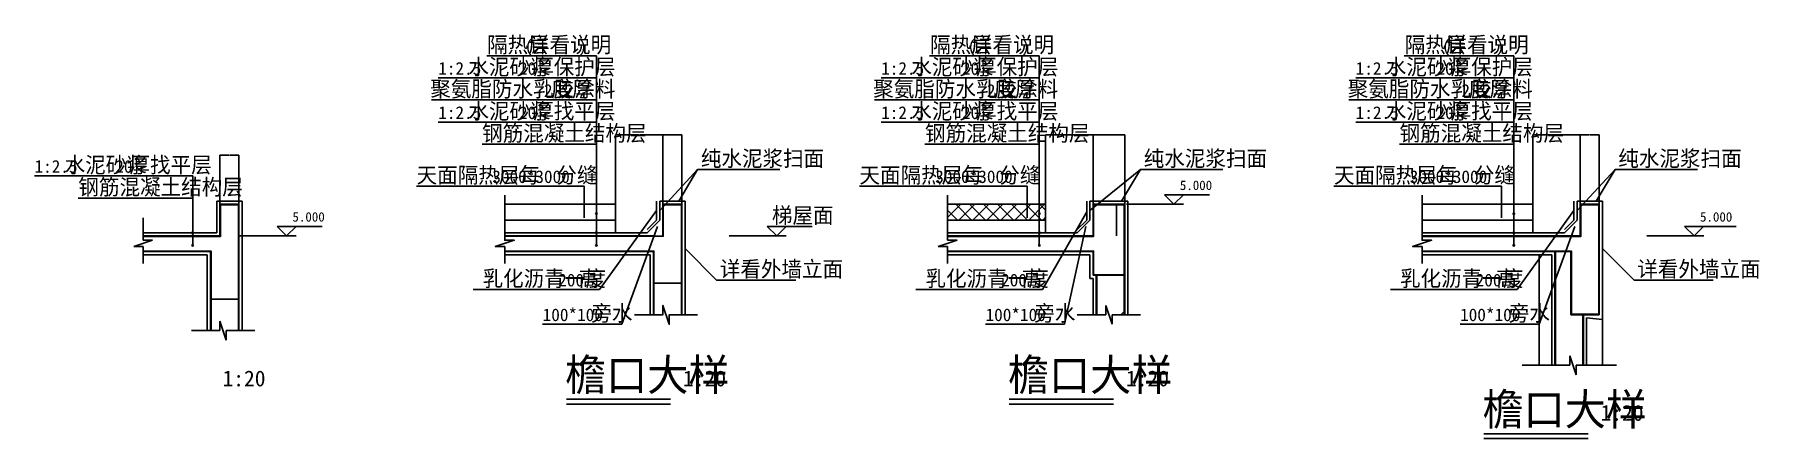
# Model space of a CAD drawing. Header units: metres. Extents: x -13590 to -2685, y -11098 to -8540.
import ezdxf

# ---------------------------------------------------------------- set-up
doc = ezdxf.new("R2010")
doc.units = ezdxf.units.M
for name, color, linetype in [('PUB_DIM', 3, 'Continuous'), ('PUB_TEXT', 7, 'Continuous'), ('PUB_WALL', 255, 'Continuous'), ('S_E_COLUMN', 4, 'Continuous'), ('S_FLOOR', 2, 'Continuous'), ('S_SURFACE', 6, 'Continuous')]:
    doc.layers.add(name, color=color, linetype=linetype)
doc.dimstyles.get("Standard").update_dxf_attribs({"dimtxt": 2.5, "dimasz": 2.5, "dimexe": 1.25, "dimexo": 0.625, "dimtad": 1, "dimcen": 2.5, "dimazin": 3, "dimtfac": 1, "dimtmove": 0, "dimatfit": 3})

# ---------------------------------------------------------------- blocks, each defined once
blk = doc.blocks.new('*D1')
for p, q in [((-6799.16, -9174.95), (-6897.91, -9174.95)), ((-6897.66, -9614.95), (-6897.66, -9174.95)), ((-6697.41, -9174.95), (-6796.16, -9174.95)), ((-6697.66, -9614.95), (-6697.66, -9174.95))]:
    blk.add_line(p, q)
at = {"layer": 'Defpoints'}
for p in [(-6697.66, -9174.95), (-6897.66, -9614.95), (-6697.66, -9614.95)]:
    blk.add_point(p, dxfattribs=at)
at = {"layer": 'PUB_DIM', "insert": (-6797.66, -9174.95), "char_height": 1, "attachment_point": 5}
blk.add_mtext('200', dxfattribs=at)
blk = doc.blocks.new('*D2')
for p, q in [((-6749.61, -9614.95), (-6749.61, -9714.95)), ((-6749.86, -9714.95), (-6750.11, -9714.95)), ((-6749.61, -9814.95), (-6749.61, -9714.95)), ((-6749.61, -9714.95), (-6749.61, -9714.95)), ((-6749.36, -9714.95), (-6749.11, -9714.95))]:
    blk.add_line(p, q)
at = {"layer": 'Defpoints'}
for p in [(-6749.61, -9614.95), (-6749.61, -9714.95), (-6749.61, -9814.95)]:
    blk.add_point(p, dxfattribs=at)
at = {"layer": 'PUB_DIM', "insert": (-6749.61, -9713.825), "char_height": 1, "attachment_point": 5}
blk.add_mtext('0', dxfattribs=at)
blk = doc.blocks.new('*D3')
for p, q in [((-7049.16, -9174.95), (-7197.91, -9174.95)), ((-7197.66, -9614.95), (-7197.66, -9174.95)), ((-6897.41, -9174.95), (-7046.16, -9174.95)), ((-6897.66, -9614.95), (-6897.66, -9174.95))]:
    blk.add_line(p, q)
at = {"layer": 'Defpoints'}
for p in [(-6897.66, -9174.95), (-7197.66, -9614.95), (-6897.66, -9614.95)]:
    blk.add_point(p, dxfattribs=at)
at = {"layer": 'PUB_DIM', "insert": (-7047.66, -9174.95), "char_height": 1, "attachment_point": 5}
blk.add_mtext('300', dxfattribs=at)
blk = doc.blocks.new('*D4')
for p, q in [((-3697.66, -9614.95), (-3697.66, -9714.95)), ((-3697.91, -9714.95), (-3698.16, -9714.95)), ((-3697.66, -9814.95), (-3697.66, -9714.95)), ((-3697.66, -9714.95), (-3697.66, -9714.95)), ((-3697.41, -9714.95), (-3697.16, -9714.95))]:
    blk.add_line(p, q)
at = {"layer": 'Defpoints'}
for p in [(-3697.66, -9614.95), (-3697.66, -9714.95), (-3697.66, -9814.95)]:
    blk.add_point(p, dxfattribs=at)
at = {"layer": 'PUB_DIM', "insert": (-3697.66, -9713.825), "char_height": 1, "attachment_point": 5}
blk.add_mtext('0', dxfattribs=at)
blk = doc.blocks.new('*D5')
for p, q in [((-3969.16, -9174.95), (-4117.91, -9174.95)), ((-4117.66, -9614.95), (-4117.66, -9174.95)), ((-3817.41, -9174.95), (-3966.16, -9174.95)), ((-3817.66, -9614.95), (-3817.66, -9174.95))]:
    blk.add_line(p, q)
at = {"layer": 'Defpoints'}
for p in [(-3817.66, -9174.95), (-4117.66, -9614.95), (-3817.66, -9614.95)]:
    blk.add_point(p, dxfattribs=at)
at = {"layer": 'PUB_DIM', "insert": (-3967.66, -9174.95), "char_height": 1, "attachment_point": 5}
blk.add_mtext('300', dxfattribs=at)
blk = doc.blocks.new('*D6')
for p, q in [((-3759.16, -9174.95), (-3817.91, -9174.95)), ((-3817.66, -9614.95), (-3817.66, -9174.95)), ((-3697.41, -9174.95), (-3756.16, -9174.95)), ((-3697.66, -9614.95), (-3697.66, -9174.95))]:
    blk.add_line(p, q)
at = {"layer": 'Defpoints'}
for p in [(-3697.66, -9174.95), (-3817.66, -9614.95), (-3697.66, -9614.95)]:
    blk.add_point(p, dxfattribs=at)
at = {"layer": 'PUB_DIM', "insert": (-3757.66, -9174.95), "char_height": 1, "attachment_point": 5}
blk.add_mtext('120', dxfattribs=at)
blk = doc.blocks.new('*D7')
for p, q in [((-9559.16, -9174.95), (-9617.91, -9174.95)), ((-9617.66, -9614.95), (-9617.66, -9174.95)), ((-9497.41, -9174.95), (-9556.16, -9174.95)), ((-9497.66, -9614.95), (-9497.66, -9174.95))]:
    blk.add_line(p, q)
at = {"layer": 'Defpoints'}
for p in [(-9497.66, -9174.95), (-9617.66, -9614.95), (-9497.66, -9614.95)]:
    blk.add_point(p, dxfattribs=at)
at = {"layer": 'PUB_DIM', "insert": (-9557.66, -9174.95), "char_height": 1, "attachment_point": 5}
blk.add_mtext('120', dxfattribs=at)
blk = doc.blocks.new('*D8')
for p, q in [((-9769.16, -9174.95), (-9917.91, -9174.95)), ((-9917.66, -9614.95), (-9917.66, -9174.95)), ((-9617.41, -9174.95), (-9766.16, -9174.95)), ((-9617.66, -9614.95), (-9617.66, -9174.95))]:
    blk.add_line(p, q)
at = {"layer": 'Defpoints'}
for p in [(-9617.66, -9174.95), (-9917.66, -9614.95), (-9617.66, -9614.95)]:
    blk.add_point(p, dxfattribs=at)
at = {"layer": 'PUB_DIM', "insert": (-9767.66, -9174.95), "char_height": 1, "attachment_point": 5}
blk.add_mtext('300', dxfattribs=at)
blk = doc.blocks.new('*D9')
for p, q in [((-9497.66, -9614.95), (-9497.66, -9714.95)), ((-9497.91, -9714.95), (-9498.16, -9714.95)), ((-9497.66, -9814.95), (-9497.66, -9714.95)), ((-9497.66, -9714.95), (-9497.66, -9714.95)), ((-9497.41, -9714.95), (-9497.16, -9714.95))]:
    blk.add_line(p, q)
at = {"layer": 'Defpoints'}
for p in [(-9497.66, -9614.95), (-9497.66, -9714.95), (-9497.66, -9814.95)]:
    blk.add_point(p, dxfattribs=at)
at = {"layer": 'PUB_DIM', "insert": (-9497.66, -9713.825), "char_height": 1, "attachment_point": 5}
blk.add_mtext('0', dxfattribs=at)
blk = doc.blocks.new('*D10')
for p, q in [((-12359.16, -9304.19), (-12417.91, -9304.19)), ((-12417.66, -9614.95), (-12417.66, -9304.19)), ((-12297.41, -9304.19), (-12356.16, -9304.19)), ((-12297.66, -9614.95), (-12297.66, -9304.19))]:
    blk.add_line(p, q)
at = {"layer": 'Defpoints'}
for p in [(-12297.66, -9304.19), (-12417.66, -9614.95), (-12297.66, -9614.95)]:
    blk.add_point(p, dxfattribs=at)
at = {"layer": 'PUB_DIM', "insert": (-12357.66, -9304.19), "char_height": 1, "attachment_point": 5}
blk.add_mtext('120', dxfattribs=at)
blk = doc.blocks.new('*D11')
for p, q in [((-12297.66, -9614.95), (-12297.66, -9714.95)), ((-12297.91, -9714.95), (-12298.16, -9714.95)), ((-12297.66, -9814.95), (-12297.66, -9714.95)), ((-12297.66, -9714.95), (-12297.66, -9714.95)), ((-12297.41, -9714.95), (-12297.16, -9714.95))]:
    blk.add_line(p, q)
at = {"layer": 'Defpoints'}
for p in [(-12297.66, -9614.95), (-12297.66, -9714.95), (-12297.66, -9814.95)]:
    blk.add_point(p, dxfattribs=at)
at = {"layer": 'PUB_DIM', "insert": (-12297.66, -9713.825), "char_height": 1, "attachment_point": 5}
blk.add_mtext('0', dxfattribs=at)

msp = doc.modelspace()

# ---------------------------------------------------------------- hatches: boundary and pattern name
at = {"layer": 'S_SURFACE'}
h = msp.add_hatch(dxfattribs=at)
h.set_pattern_fill('ANSI31', scale=400)
h.paths.add_polyline_path([(-3877.66, -9914.95), (-3910.27, -9914.95), (-3977.66, -10100.14), (-3977.66, -10633.91), (-3883.53, -10633.91), (-3883.53, -10573.91), (-3843.53, -10693.91), (-3843.53, -10633.91), (-3797.66, -10633.91), (-3797.66, -10314.95), (-3877.66, -10314.95)])
h.paths.add_polyline_path([(-3910.27, -9914.95), (-3977.66, -9914.95), (-3977.66, -10100.14)])
h = msp.add_hatch(dxfattribs=at)
h.set_pattern_fill('ANSI31', scale=400)
h.paths.add_polyline_path([(-9577.66, -10374.95), (-9577.66, -10314.95), (-9500.66, -10314.95), (-9500.66, -10114.95), (-9674.66, -10114.95), (-9674.66, -10314.95), (-9617.66, -10314.95), (-9617.66, -10254.95)])
h = msp.add_hatch(dxfattribs=at)
h.set_pattern_fill('ANSI31', scale=400)
h.paths.add_polyline_path([(-6697.66, -10064.95), (-6877.66, -10064.95), (-6877.66, -10314.95), (-6817.66, -10314.95), (-6817.66, -10254.95), (-6777.66, -10374.95), (-6777.66, -10314.95), (-6697.66, -10314.95)])
h = msp.add_hatch(dxfattribs=at)
h.set_pattern_fill('ANSI31', scale=400)
h.paths.add_polyline_path([(-12377.66, -10474.95), (-12377.66, -10414.95), (-12300.66, -10414.95), (-12300.66, -10214.95), (-12474.66, -10214.95), (-12474.66, -10414.95), (-12417.66, -10414.95), (-12417.66, -10354.95)])

# ---------------------------------------------------------------- linework, layer by layer
for points in [[(-10227.86, -10849.96), (-9568.61, -10849.96)], [(-10227.86, -10880.24), (-9568.61, -10880.24)], [(-7427.86, -10849.96), (-6768.61, -10849.96)], [(-7427.86, -10880.24), (-6768.61, -10880.24)], [(-4427.86, -11068.01), (-3768.61, -11068.01)], [(-4427.86, -11098.29), (-3768.61, -11098.29)]]:
    msp.add_lwpolyline(points)
at = {"layer": 'PUB_DIM'}
for p, q in [((-6161.37, -9554.77), (-6446.33, -9554.95)), ((-6386.33, -9614.95), (-6446.33, -9554.95)), ((-6326.33, -9554.95), (-6386.33, -9614.95)), ((-6326.33, -9614.95), (-6686.33, -9614.95)), ((-11771.43, -9754.77), (-12056.39, -9754.95)), ((-11996.39, -9814.95), (-12056.39, -9754.95)), ((-11936.39, -9754.95), (-11996.39, -9814.95)), ((-8672.7, -9754.77), (-8957.66, -9754.95)), ((-8897.66, -9814.95), (-8957.66, -9754.95)), ((-8837.66, -9754.95), (-8897.66, -9814.95)), ((-3097.92, -9814.95), (-3157.92, -9754.95)), ((-3157.92, -9754.95), (-3037.92, -9754.95)), ((-3037.92, -9754.95), (-3097.92, -9814.95)), ((-3097.92, -9754.95), (-2831.63, -9754.95)), ((-11936.39, -9814.95), (-12296.39, -9814.95)), ((-8837.66, -9814.95), (-9197.66, -9814.95)), ((-3037.66, -9814.95), (-3397.66, -9814.95))]:
    msp.add_line(p, q, dxfattribs=at)
at = {"layer": 'PUB_WALL'}
for points in [[(-12903.04, -9818.45), (-12414.16, -9818.45), (-12414.16, -9618.45), (-12301.16, -9618.45), (-12301.16, -10414.95)], [(-10617.66, -9817.95), (-9614.66, -9817.95), (-9614.66, -9617.95), (-9500.66, -9617.95), (-9500.66, -10314.95)], [(-7817.66, -9818.45), (-6894.16, -9818.45), (-6894.16, -9618.45), (-6701.16, -9618.45), (-6701.16, -10314.95)], [(-4817.66, -9818.45), (-3814.16, -9818.45), (-3814.16, -9618.45), (-3701.16, -9618.45), (-3701.16, -10311.45), (-3874.16, -10311.45), (-3874.16, -9911.45), (-4817.66, -9911.45)], [(-12474.16, -10414.95), (-12474.16, -9911.45), (-12903.04, -9911.45)], [(-9674.66, -10314.95), (-9674.66, -9911.95), (-10617.66, -9911.95)], [(-6697.66, -10061.45), (-6894.16, -10061.45), (-6894.16, -9911.45), (-7817.66, -9911.45)], [(-3974.16, -9914.95), (-3974.16, -10633.91)], [(-9674.66, -10114.95), (-9497.66, -10114.95)], [(-6874.16, -10314.95), (-6874.16, -10064.95)], [(-12477.66, -10214.95), (-12297.66, -10214.95)], [(-3801.16, -10314.95), (-3801.16, -10633.91)]]:
    msp.add_lwpolyline(points, dxfattribs=at)
at = {"layer": 'S_E_COLUMN'}
for p, q in [((-9917.66, -9614.95), (-10617.66, -9614.95)), ((-9917.66, -9614.95), (-9917.66, -9794.95)), ((-7197.66, -9614.95), (-7817.66, -9614.95)), ((-7197.66, -9614.95), (-7197.66, -9794.95)), ((-4117.66, -9614.95), (-4817.66, -9614.95)), ((-4117.66, -9614.95), (-4117.66, -9794.95)), ((-10617.66, -9714.95), (-9917.66, -9714.95)), ((-7817.66, -9714.95), (-7197.66, -9714.95)), ((-4817.66, -9714.95), (-4117.66, -9714.95))]:
    msp.add_line(p, q, dxfattribs=at)
at = {"layer": 'S_FLOOR'}
for p, q in [((-12417.66, -9814.95), (-12417.66, -9614.95)), ((-12417.66, -9614.95), (-12297.66, -9614.95)), ((-12297.66, -9614.95), (-12297.66, -10414.95)), ((-9617.66, -9614.95), (-9497.66, -9614.95)), ((-9617.66, -9814.95), (-9617.66, -9614.95)), ((-9497.66, -9614.95), (-9497.66, -10314.95)), ((-6897.66, -9614.95), (-6697.66, -9614.95)), ((-6897.66, -9814.95), (-6897.66, -9614.95)), ((-6697.66, -9614.95), (-6697.66, -10314.95)), ((-3817.66, -9814.95), (-3817.66, -9614.95)), ((-3817.66, -9614.95), (-3697.66, -9614.95)), ((-3697.66, -9614.95), (-3697.66, -10314.95)), ((-12903.04, -9814.95), (-12417.66, -9814.95)), ((-12477.66, -9914.95), (-12903.04, -9914.95)), ((-12477.66, -10414.95), (-12477.66, -9914.95)), ((-10617.66, -9814.95), (-9677.66, -9814.95)), ((-9677.66, -9914.95), (-10617.66, -9914.95)), ((-9677.66, -10314.95), (-9677.66, -9914.95)), ((-7817.66, -9814.95), (-6897.66, -9814.95)), ((-6897.66, -9914.95), (-7817.66, -9914.95)), ((-6897.66, -10064.95), (-6897.66, -9914.95)), ((-4817.66, -9814.95), (-3817.66, -9814.95)), ((-3877.66, -9914.95), (-4817.66, -9914.95)), ((-3977.66, -9914.95), (-3977.66, -10633.91)), ((-3877.66, -10314.95), (-3877.66, -9914.95)), ((-6897.66, -10064.95), (-6697.66, -10064.95)), ((-6877.66, -10314.95), (-6877.66, -10064.95)), ((-12477.66, -10214.95), (-12297.66, -10214.95)), ((-3877.66, -10314.95), (-3697.66, -10314.95)), ((-3797.66, -10314.95), (-3797.66, -10633.91))]:
    msp.add_line(p, q, dxfattribs=at)
at = {"layer": 'S_SURFACE'}
for p, q in [((-10731.24, -8674.95), (-10037.66, -8674.95)), ((-10037.66, -8674.95), (-10037.66, -9874.95)), ((-7931.24, -8674.95), (-7237.66, -8674.95)), ((-7237.66, -8674.95), (-7237.66, -9874.95)), ((-4931.24, -8674.95), (-4237.66, -8674.95)), ((-4237.66, -8674.95), (-4237.66, -9874.95)), ((-11037.66, -8814.95), (-10037.66, -8814.95)), ((-8237.66, -8814.95), (-7237.66, -8814.95)), ((-5237.66, -8814.95), (-4237.66, -8814.95)), ((-11080.42, -8954.95), (-10037.66, -8954.95)), ((-8280.42, -8954.95), (-7237.66, -8954.95)), ((-5280.42, -8954.95), (-4237.66, -8954.95)), ((-11037.66, -9094.95), (-10037.66, -9094.95)), ((-8237.66, -9094.95), (-7237.66, -9094.95)), ((-5237.66, -9094.95), (-4237.66, -9094.95)), ((-10760.56, -9234.95), (-10037.66, -9234.95)), ((-7960.56, -9234.95), (-7237.66, -9234.95)), ((-4960.56, -9234.95), (-4237.66, -9234.95)), ((-13590.06, -9435.59), (-12590.06, -9435.59)), ((-12590.06, -9435.59), (-12590.06, -9874.95)), ((-9397.66, -9394.95), (-9637.66, -9654.95)), ((-9397.66, -9394.95), (-9517.66, -9594.95)), ((-9397.66, -9394.95), (-8877.66, -9394.95)), ((-6597.66, -9394.95), (-6917.66, -9654.95)), ((-6597.66, -9394.95), (-6717.66, -9594.95)), ((-6597.66, -9394.95), (-6077.66, -9394.95)), ((-3597.66, -9394.95), (-3837.66, -9654.95)), ((-3597.66, -9394.95), (-3717.66, -9594.95)), ((-3597.66, -9394.95), (-3077.66, -9394.95)), ((-13312.96, -9575.59), (-12590.06, -9575.59)), ((-12277.66, -9594.95), (-12437.66, -9594.95)), ((-12437.66, -9794.95), (-12437.66, -9594.95)), ((-12277.66, -9594.95), (-12277.66, -10414.95)), ((-11174.87, -9500.37), (-10114.87, -9500.37)), ((-10114.87, -9500.37), (-10114.87, -9700.37)), ((-9477.66, -9594.95), (-9637.66, -9594.95)), ((-9637.66, -9714.95), (-9637.66, -9594.95)), ((-9477.66, -9594.95), (-9477.66, -10314.95)), ((-8374.87, -9500.37), (-7314.87, -9500.37)), ((-7817.66, -9558.27), (-7817.66, -9842.75)), ((-7314.87, -9500.37), (-7314.87, -9700.37)), ((-6937.66, -9594.95), (-6937.66, -9714.95)), ((-6677.66, -9594.95), (-6917.66, -9594.95)), ((-6917.66, -9714.95), (-6917.66, -9594.95)), ((-6677.66, -9594.95), (-6677.66, -10314.95)), ((-5374.87, -9500.37), (-4314.87, -9500.37)), ((-4314.87, -9500.37), (-4314.87, -9700.37)), ((-3857.66, -9594.95), (-3857.66, -9714.95)), ((-3837.66, -9714.95), (-3837.66, -9594.95)), ((-3677.66, -9594.95), (-3837.66, -9594.95)), ((-3677.66, -9594.95), (-3677.66, -10633.91)), ((-12903.04, -9700.51), (-12903.04, -9842.75)), ((-10017.66, -10154.95), (-9657.66, -9654.95)), ((-7817.66, -9698.33), (-7734.28, -9614.95)), ((-7754.82, -9714.95), (-7817.66, -9652.11)), ((-7666.43, -9714.95), (-7766.43, -9614.95)), ((-7745.89, -9714.95), (-7645.89, -9614.95)), ((-7578.05, -9714.95), (-7678.05, -9614.95)), ((-7657.5, -9714.95), (-7557.5, -9614.95)), ((-7489.66, -9714.95), (-7589.66, -9614.95)), ((-7569.11, -9714.95), (-7469.11, -9614.95)), ((-7401.27, -9714.95), (-7501.27, -9614.95)), ((-7480.73, -9714.95), (-7380.73, -9614.95)), ((-7312.88, -9714.95), (-7412.88, -9614.95)), ((-7392.34, -9714.95), (-7292.34, -9614.95)), ((-7224.49, -9714.95), (-7324.49, -9614.95)), ((-7303.95, -9714.95), (-7203.95, -9614.95)), ((-7197.66, -9653.4), (-7236.1, -9614.95)), ((-7217.66, -10154.95), (-6937.66, -9663.25)), ((-7215.56, -9714.95), (-7197.66, -9697.05)), ((-4217.66, -10154.95), (-3857.66, -9654.95)), ((-12903.04, -9794.95), (-12437.66, -9794.95)), ((-10617.66, -9794.95), (-9717.66, -9794.95)), ((-9877.66, -10374.95), (-9652.05, -9754.95)), ((-9637.66, -9714.95), (-9717.66, -9794.95)), ((-7817.66, -9794.95), (-6997.66, -9794.95)), ((-7077.66, -10374.95), (-6943.1, -9754.95)), ((-6917.66, -9714.95), (-6997.66, -9794.95)), ((-6937.66, -9714.95), (-6997.66, -9774.95)), ((-4817.66, -9794.95), (-3917.66, -9794.95)), ((-4077.66, -10374.95), (-3852.05, -9754.95)), ((-3837.66, -9714.95), (-3917.66, -9794.95)), ((-3857.66, -9714.95), (-3917.66, -9774.95)), ((-12843.04, -9842.75), (-12963.04, -9882.75)), ((-12963.04, -9882.75), (-12903.04, -9882.75)), ((-12903.04, -9842.75), (-12843.04, -9842.75)), ((-12903.04, -9882.75), (-12903.04, -9990.12)), ((-9277.66, -10094.95), (-9477.66, -9894.95)), ((-7757.66, -9842.75), (-7877.66, -9882.75)), ((-7877.66, -9882.75), (-7817.66, -9882.75)), ((-7817.66, -9842.75), (-7757.66, -9842.75)), ((-7817.66, -9882.75), (-7817.66, -9990.12)), ((-3477.66, -10094.95), (-3677.66, -9894.95)), ((-12497.66, -9934.95), (-12903.04, -9934.95)), ((-12497.66, -10414.95), (-12497.66, -9934.95)), ((-9697.66, -9934.95), (-10617.66, -9934.95)), ((-9697.66, -10314.95), (-9697.66, -9934.95)), ((-6917.66, -9934.95), (-7817.66, -9934.95)), ((-6917.66, -10084.95), (-6917.66, -9934.95)), ((-3997.66, -9934.95), (-4817.66, -9934.95)), ((-4077.66, -9934.95), (-4077.66, -10633.91)), ((-3997.66, -9934.95), (-3997.66, -10633.91)), ((-8777.66, -10094.95), (-9277.66, -10094.95)), ((-6917.66, -10084.95), (-6897.66, -10084.95)), ((-6897.66, -10314.95), (-6897.66, -10084.95)), ((-2977.66, -10094.95), (-3477.66, -10094.95)), ((-10817.66, -10154.95), (-10017.66, -10154.95)), ((-8017.66, -10154.95), (-7217.66, -10154.95)), ((-5017.66, -10154.95), (-4217.66, -10154.95)), ((-12417.66, -10414.95), (-12417.66, -10354.95)), ((-12417.66, -10354.95), (-12377.66, -10474.95)), ((-6997.66, -10314.95), (-6817.66, -10314.95)), ((-6817.66, -10314.95), (-6817.66, -10254.95)), ((-6817.66, -10254.95), (-6777.66, -10374.95)), ((-6777.66, -10374.95), (-6777.66, -10314.95)), ((-6777.66, -10314.95), (-6597.66, -10314.95)), ((-3777.66, -10334.95), (-3677.66, -10344.61)), ((-3777.66, -10334.95), (-3777.66, -10633.91)), ((-12597.66, -10414.95), (-12417.66, -10414.95)), ((-12377.66, -10474.95), (-12377.66, -10414.95)), ((-12377.66, -10414.95), (-12197.66, -10414.95)), ((-10377.66, -10374.95), (-9877.66, -10374.95)), ((-7577.66, -10374.95), (-7077.66, -10374.95)), ((-4577.66, -10374.95), (-4077.66, -10374.95)), ((-3883.53, -10633.91), (-3883.53, -10573.91)), ((-3883.53, -10573.91), (-3843.53, -10693.91)), ((-4185.05, -10633.91), (-3883.53, -10633.91)), ((-3843.53, -10693.91), (-3843.53, -10633.91)), ((-3843.53, -10633.91), (-3589.25, -10633.91))]:
    msp.add_line(p, q, dxfattribs=at)
for points in [[(-10617.66, -9558.27), (-10617.66, -9842.75), (-10557.66, -9842.75), (-10677.66, -9882.75), (-10617.66, -9882.75), (-10617.66, -9990.12)], [(-9657.66, -9594.95), (-9657.66, -9714.95), (-9717.66, -9774.95)], [(-4817.66, -9558.27), (-4817.66, -9842.75), (-4757.66, -9842.75), (-4877.66, -9882.75), (-4817.66, -9882.75), (-4817.66, -9990.12)], [(-9797.66, -10314.95), (-9617.66, -10314.95), (-9617.66, -10254.95), (-9577.66, -10374.95), (-9577.66, -10314.95), (-9397.66, -10314.95)]]:
    msp.add_lwpolyline(points, dxfattribs=at)
for points in [[(-10042.66, -9674.95, 1), (-10032.66, -9674.95, 1)], [(-4242.66, -9674.95, 1), (-4232.66, -9674.95, 1)], [(-10042.66, -9794.95, 1), (-10032.66, -9794.95, 1)], [(-10042.66, -9814.95, 1), (-10032.66, -9814.95, 1)], [(-4242.66, -9794.95, 1), (-4232.66, -9794.95, 1)], [(-4242.66, -9814.95, 1), (-4232.66, -9814.95, 1)], [(-10042.66, -9874.95, 1), (-10032.66, -9874.95, 1)], [(-4242.66, -9874.95, 1), (-4232.66, -9874.95, 1)]]:
    msp.add_lwpolyline(points, format="xyb", close=True, dxfattribs=at)
for centre, start, end in [((-7237.66, -9674.95), 0, 180), ((-7237.66, -9674.95), 180, 0), ((-12590.06, -9794.95), 0, 180), ((-12590.06, -9794.95), 180, 0), ((-12590.06, -9814.95), 0, 180), ((-7237.66, -9794.95), 0, 180), ((-7237.66, -9794.95), 180, 0), ((-7237.66, -9814.95), 0, 180), ((-12590.06, -9814.95), 180, 0), ((-12590.06, -9874.95), 0, 180), ((-12590.06, -9874.95), 180, 0), ((-7237.66, -9814.95), 180, 0), ((-7237.66, -9874.95), 0, 180), ((-7237.66, -9874.95), 180, 0)]:
    msp.add_arc(centre, 5, start, end, dxfattribs=at)

# ---------------------------------------------------------------- texts
at = {"layer": 'PUB_DIM'}
for p in [(-6349.19, -9524.95), (-11959.25, -9724.95), (-3060.77, -9724.95)]:
    msp.add_text('5.000', height=60, dxfattribs=at).set_placement(p)
at = {"layer": 'PUB_TEXT'}
for s, height, p in [('隔热层', 100, (-10728.46, -8654.95)), ('(', 80, (-10491.36, -8654.95)), ('详看说明', 100, (-10463.91, -8654.95)), (')', 80, (-10152.87, -8654.95)), ('隔热层', 100, (-7928.46, -8654.95)), ('(', 80, (-7691.36, -8654.95)), ('详看说明', 100, (-7663.91, -8654.95)), (')', 80, (-7352.87, -8654.95)), ('隔热层', 100, (-4928.46, -8654.95)), ('(', 80, (-4691.36, -8654.95)), ('详看说明', 100, (-4663.91, -8654.95)), (')', 80, (-4352.87, -8654.95)), ('1:2.5', 80, (-11037.66, -8794.95)), ('水泥砂浆', 100, (-10847.46, -8794.95)), ('20', 80, (-10527.2, -8794.95)), ('厚保护层', 100, (-10437.41, -8794.95)), ('1:2.5', 80, (-8237.66, -8794.95)), ('水泥砂浆', 100, (-8047.46, -8794.95)), ('20', 80, (-7727.2, -8794.95)), ('厚保护层', 100, (-7637.41, -8794.95)), ('1:2.5', 80, (-5237.66, -8794.95)), ('水泥砂浆', 100, (-5047.46, -8794.95)), ('20', 80, (-4727.2, -8794.95)), ('厚保护层', 100, (-4637.41, -8794.95)), ('聚氨脂防水乳胶涂料', 100, (-11088.3, -8934.95)), ('度', 100, (-10324.6, -8934.95)), ('厚', 100, (-10192.34, -8934.95)), ('聚氨脂防水乳胶涂料', 100, (-8288.3, -8934.95)), ('度', 100, (-7524.6, -8934.95)), ('厚', 100, (-7392.34, -8934.95)), ('聚氨脂防水乳胶涂料', 100, (-5288.3, -8934.95)), ('度', 100, (-4524.6, -8934.95)), ('厚', 100, (-4392.34, -8934.95)), ('2', 80, (-10369.31, -8934.95)), ('2', 80, (-10237.04, -8934.95)), ('2', 80, (-7569.31, -8934.95)), ('2', 80, (-7437.04, -8934.95)), ('2', 80, (-4569.31, -8934.95)), ('2', 80, (-4437.04, -8934.95)), ('1:2.5', 80, (-11037.66, -9074.95)), ('水泥砂浆', 100, (-10847.46, -9074.95)), ('20', 80, (-10527.2, -9074.95)), ('厚找平层', 100, (-10437.41, -9074.95)), ('1:2.5', 80, (-8237.66, -9074.95)), ('水泥砂浆', 100, (-8047.46, -9074.95)), ('20', 80, (-7727.2, -9074.95)), ('厚找平层', 100, (-7637.41, -9074.95)), ('1:2.5', 80, (-5237.66, -9074.95)), ('水泥砂浆', 100, (-5047.46, -9074.95)), ('20', 80, (-4727.2, -9074.95)), ('厚找平层', 100, (-4637.41, -9074.95)), ('钢筋混凝土结构层', 100, (-10760.45, -9214.95)), ('钢筋混凝土结构层', 100, (-7960.45, -9214.95)), ('钢筋混凝土结构层', 100, (-4960.45, -9214.95)), ('纯水泥浆扫面', 100, (-9377.66, -9374.95)), ('纯水泥浆扫面', 100, (-6577.66, -9374.95)), ('纯水泥浆扫面', 100, (-3577.66, -9374.95)), ('1:2.5', 80, (-13590.06, -9415.59)), ('水泥砂浆', 100, (-13399.86, -9415.59)), ('20', 80, (-13079.6, -9415.59)), ('厚找平层', 100, (-12989.81, -9415.59)), ('天面隔热层每', 100, (-11174.87, -9480.37)), ('分缝', 100, (-10290.82, -9480.37)), ('天面隔热层每', 100, (-8374.87, -9480.37)), ('分缝', 100, (-7490.82, -9480.37)), ('天面隔热层每', 100, (-5374.87, -9480.37)), ('分缝', 100, (-4490.82, -9480.37)), ('钢筋混凝土结构层', 100, (-13312.85, -9555.59)), ('3000*3000', 80, (-10695.88, -9480.37)), ('3000*3000', 80, (-7895.88, -9480.37)), ('3000*3000', 80, (-4895.88, -9480.37)), ('梯屋面', 100, (-8928.51, -9734.95)), ('乳化沥青一度', 100, (-10757.66, -10134.95)), ('高', 100, (-10148.83, -10134.95)), ('详看外墙立面', 100, (-9257.66, -10074.95)), ('乳化沥青一度', 100, (-7957.66, -10134.95)), ('高', 100, (-7348.83, -10134.95)), ('乳化沥青一度', 100, (-4957.66, -10134.95)), ('高', 100, (-4348.83, -10134.95)), ('详看外墙立面', 100, (-3457.66, -10074.95)), ('200', 80, (-10279.29, -10134.95)), ('200', 80, (-7479.29, -10134.95)), ('200', 80, (-4479.29, -10134.95)), ('旁水', 100, (-10069.7, -10354.95)), ('旁水', 100, (-7269.7, -10354.95)), ('旁水', 100, (-4269.7, -10354.95)), ('100*100', 80, (-10377.66, -10354.95)), ('100*100', 80, (-7577.66, -10354.95)), ('100*100', 80, (-4577.66, -10354.95)), ('檐口大样', 200, (-10236.33, -10795.3)), ('檐口大样', 200, (-7436.33, -10795.3)), ('1:20', 100, (-12401.68, -10767.78)), ('1:20', 100, (-9490.13, -10767.78)), ('1:20', 100, (-6690.13, -10767.78)), ('檐口大样', 200, (-4436.33, -11013.35)), ('1:20', 100, (-3690.13, -10985.83))]:
    msp.add_text(s, height=height, dxfattribs=at).set_placement(p)

# ---------------------------------------------------------------- dimensions: what is measured, and where the dimension line sits
at = {"layer": 'PUB_DIM'}
for base, p1, p2, picture, middle in [((-9617.66, -9174.95), (-9617.66, -9614.95), (-9917.66, -9614.95), '*D8', (-9767.66, -9174.95)), ((-9497.66, -9174.95), (-9497.66, -9614.95), (-9617.66, -9614.95), '*D7', (-9557.66, -9174.95)), ((-6897.66, -9174.95), (-6897.66, -9614.95), (-7197.66, -9614.95), '*D3', (-7047.66, -9174.95)), ((-6697.66, -9174.95), (-6697.66, -9614.95), (-6897.66, -9614.95), '*D1', (-6797.66, -9174.95)), ((-3817.66, -9174.95), (-3817.66, -9614.95), (-4117.66, -9614.95), '*D5', (-3967.66, -9174.95)), ((-3697.66, -9174.95), (-3697.66, -9614.95), (-3817.66, -9614.95), '*D6', (-3757.66, -9174.95)), ((-12297.66, -9304.19), (-12297.66, -9614.95), (-12417.66, -9614.95), '*D10', (-12357.66, -9304.19)), ((-12297.66, -9714.95), (-12297.66, -9814.95), (-12297.66, -9614.95), '*D11', (-12297.66, -9713.825)), ((-9497.66, -9714.95), (-9497.66, -9814.95), (-9497.66, -9614.95), '*D9', (-9497.66, -9713.825)), ((-6749.61, -9714.95), (-6749.61, -9814.95), (-6749.61, -9614.95), '*D2', (-6749.61, -9713.825)), ((-3697.66, -9714.95), (-3697.66, -9814.95), (-3697.66, -9614.95), '*D4', (-3697.66, -9713.825))]:
    dim = msp.add_linear_dim(base=base, p1=p1, p2=p2, dimstyle='Standard', dxfattribs=at)
    dim.commit()
    dim.dimension.update_dxf_attribs({"geometry": picture, "text_midpoint": middle})

doc.saveas('drawing.dxf')
